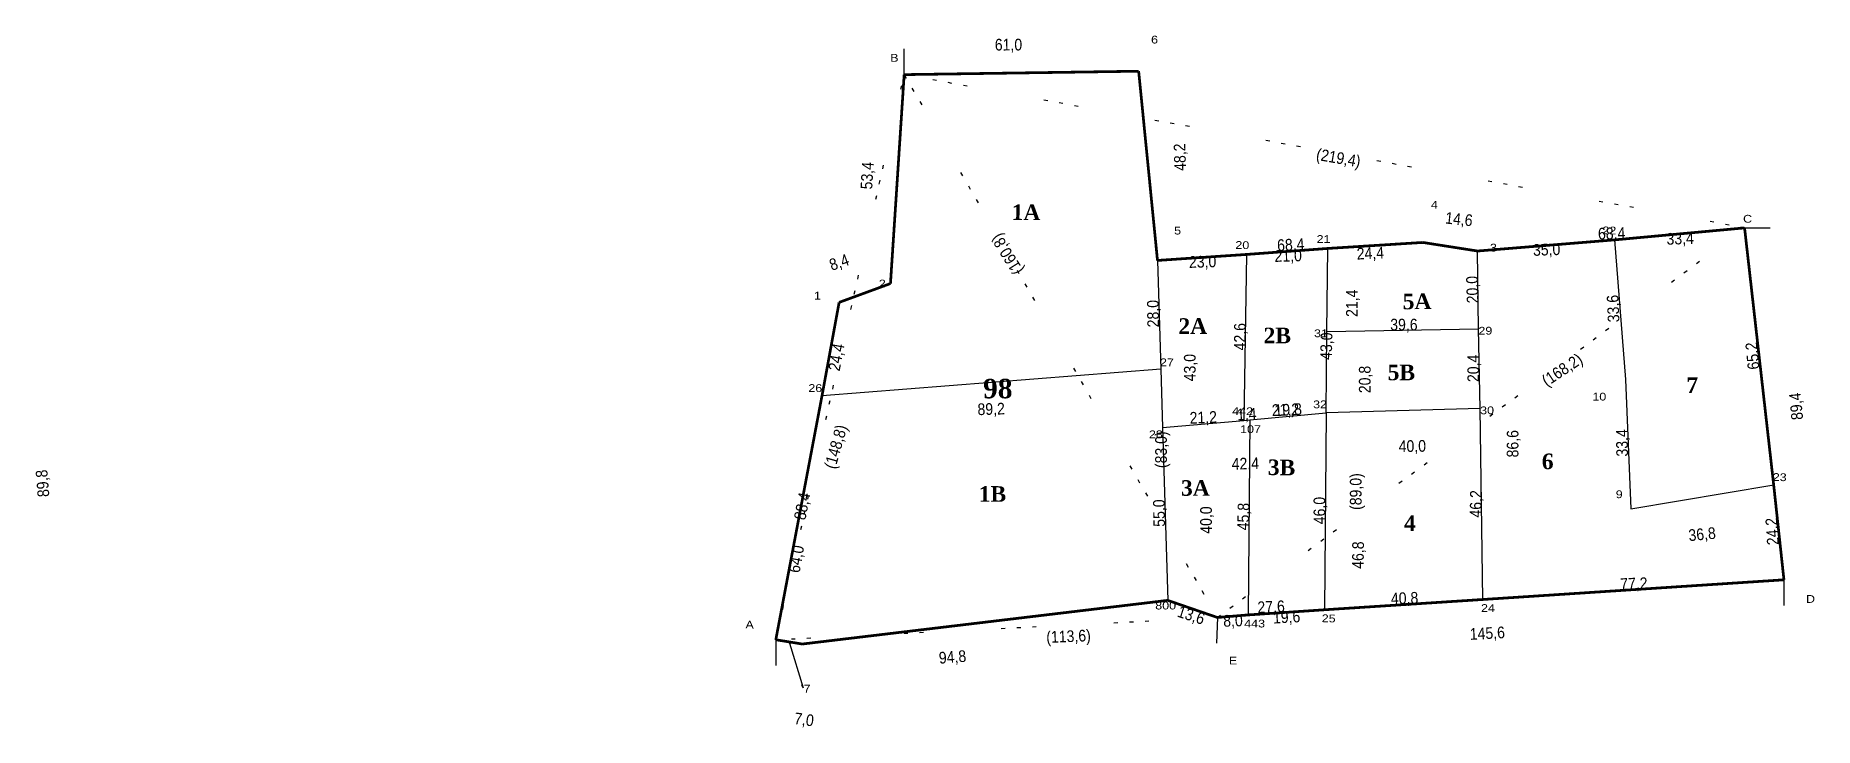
# Model space of a CAD drawing. Header units: metres. Extents: x -93 to 364, y 285 to 463.
import ezdxf
from ezdxf.enums import TextEntityAlignment as Align

# ---------------------------------------------------------------- set-up
doc = ezdxf.new("R2010")
doc.units = ezdxf.units.M
doc.linetypes.add('CHAINLINE', pattern=[29, -10, 1, -3, 1, -3, 1, -10])
doc.layers.add('BOUNDARY', color=1, linetype='Continuous', lineweight=100)
for name, color, linetype in [('BOUNDARY_DIMENSIONS', 220, 'Continuous'), ('CHAIN_LINES', 251, 'CHAINLINE'), ('CHAINLINE_DIMENSIONS', 251, 'Continuous'), ('DIMENSIONS', 200, 'Continuous'), ('SEPARATION_LINE', 7, 'Continuous'), ('STONES', 7, 'Continuous'), ('SUBDIVISION', 130, 'Continuous'), ('SUBDIVISION_LINES', 3, 'Continuous'), ('SURVEY_NUMBER', 1, 'Continuous')]:
    doc.layers.add(name, color=color, linetype=linetype)
doc.styles.add('TIMES_NEW_ROMAN', font='timesbd.ttf')

msp = doc.modelspace()

# ---------------------------------------------------------------- linework, layer by layer
at = {"layer": 'BOUNDARY', "const_width": 0.7}
for points in [[(126.209398, 399.296632), (129.72743, 452.94662)], [(129.72743, 452.94662), (189.973728, 453.826128)], [(189.973728, 453.826128), (194.81102199999998, 405.23331099999996)], [(312.22533999999996, 410.510359), (345.646644, 413.588637)], [(345.646644, 413.588637), (353.122462, 347.625537)], [(194.81102199999998, 405.23331099999996), (217.67822999999999, 406.77245)], [(217.67822999999999, 406.77245), (238.566545, 408.31158899999997)], [(238.566545, 408.31158899999997), (262.972892, 409.850728)], [(262.972892, 409.850728), (277.04501999999997, 407.651958)], [(277.04501999999997, 407.651958), (312.22533999999996, 410.510359)], [(113.01677799999999, 394.459338), (126.209398, 399.296632)], [(108.619238, 370.49274499999996), (113.01677799999999, 394.459338)], [(96.74588, 307.82779999999997), (108.619238, 370.49274499999996)], [(353.122462, 347.625537), (355.760986, 323.21918999999997)], [(355.760986, 323.21918999999997), (278.364282, 318.162019)], [(197.449546, 317.942142), (103.562067, 306.728415)], [(210.20241199999998, 313.544602), (197.449546, 317.942142)], [(237.68703699999998, 315.52349499999997), (218.11798399999998, 314.204233)], [(278.364282, 318.162019), (237.68703699999998, 315.52349499999997)], [(218.11798399999998, 314.204233), (210.20241199999998, 313.544602)], [(103.562067, 306.728415), (96.74588, 307.82779999999997)]]:
    msp.add_lwpolyline(points, dxfattribs=at)
at = {"layer": 'CHAIN_LINES', "linetype": 'CHAINLINE'}
for points in [[(96.74588, 307.82779999999997), (129.72743, 452.94662)], [(129.72743, 452.94662), (210.20241199999998, 313.544602)], [(345.646644, 413.588637), (129.72743, 452.94662)], [(210.20241199999998, 313.544602), (345.646644, 413.588637)], [(355.760986, 323.21918999999997), (345.646644, 413.588637)], [(210.20241199999998, 313.544602), (355.760986, 323.21918999999997)], [(96.74588, 307.82779999999997), (210.20241199999998, 313.544602)]]:
    msp.add_lwpolyline(points, dxfattribs=at)
at = {"layer": 'SEPARATION_LINE'}
for points in [[(129.72743, 452.94662), (129.72743, 459.54292999999996)], [(345.646644, 413.588637), (352.242954, 413.588637)], [(355.760986, 323.21918999999997), (355.760986, 316.62288)], [(210.20241199999998, 313.544602), (209.98253499999998, 306.948292)], [(96.74588, 307.82779999999997), (96.74588, 301.23149)]]:
    msp.add_lwpolyline(points, dxfattribs=at)
at = {"layer": 'SUBDIVISION_LINES'}
for points in [[(217.67822999999999, 406.77245), (217.018599, 364.116312)], [(238.346668, 386.98352), (238.566545, 408.31158899999997)], [(277.26489699999996, 387.643151), (277.04501999999997, 407.651958)], [(312.22533999999996, 410.510359), (315.083741, 374.670408)], [(194.81102199999998, 405.23331099999996), (195.69053, 377.30893199999997)], [(238.126791, 366.09520499999996), (238.346668, 386.98352)], [(238.346668, 386.98352), (277.26489699999996, 387.643151)], [(277.704651, 367.19459), (277.26489699999996, 387.643151)], [(195.69053, 377.30893199999997), (108.619238, 370.49274499999996)], [(195.69053, 377.30893199999997), (196.130284, 362.35729599999996)], [(315.083741, 374.670408), (316.403003, 341.468981)], [(218.557738, 364.336189), (238.126791, 366.09520499999996)], [(238.126791, 366.09520499999996), (237.68703699999998, 315.52349499999997)], [(277.704651, 367.19459), (238.126791, 366.09520499999996)], [(278.364282, 318.162019), (277.704651, 367.19459)], [(196.130284, 362.35729599999996), (217.018599, 364.116312)], [(196.130284, 362.35729599999996), (197.449546, 317.942142)], [(217.018599, 364.116312), (218.557738, 364.336189)], [(218.557738, 364.336189), (218.11798399999998, 314.204233)], [(316.403003, 341.468981), (353.122462, 347.625537)], [(100.26391199999999, 306.948292), (103.781944, 295.514688)], [(103.562067, 296.17431899999997), (103.34218999999999, 296.17431899999997)], [(103.34218999999999, 296.17431899999997), (103.781944, 295.514688)], [(103.781944, 295.514688), (103.562067, 296.17431899999997)]]:
    msp.add_lwpolyline(points, dxfattribs=at)

# ---------------------------------------------------------------- texts
at = {"layer": 'BOUNDARY_DIMENSIONS', "width": 0.9}
for s, rotation, p in [('61,0', 0.29841281999488256, (156.52824075085448, 460.6477904526367)), ('48,2', 91.52752544221293, (200.5542081663818, 431.7416815831909)), ('53,4', 86.8636416316674, (120.20125629095459, 427.0110247073364)), ('14,6', -5.988148375775512, (272.27698779180906, 415.84896558148193)), ('68,4', 1.7149301955265475, (311.4964472081909, 412.1891220422363)), ('8,4', 18.98762408787017, (113.01347997920226, 404.7737621651001)), ('68,4', 2.9780206519497523, (229.05686475, 409.2933457098999)), ('89,4', 95.40379136024971, (358.8722509180908, 367.7673652905273)), ('89,8', 94.63546342690265, (-91.66232483361816, 347.9751339146728)), ('13,6', -17.95616515262674, (203.47527491659545, 314.1558530814819)), ('19,6', 3.1033593217433726, (227.98276345776367, 313.65892891424556)), ('8,0', 1.6971561896002842, (214.2063702911682, 312.7365567090454)), ('145,6', 2.9984671396944584, (279.5516231680908, 309.5186546668091)), ('94,8', 4.262611122790051, (142.1471791241455, 303.42146975128173)), ('7,0', -7.495857639729858, (104.01831110398864, 287.3638594197998))]:
    msp.add_text(s, height=3, rotation=rotation, dxfattribs=at).set_placement(p, align=Align.MIDDLE_CENTER)
at = {"layer": 'CHAINLINE_DIMENSIONS', "width": 0.9}
for s, rotation, p in [('(219,4)', -10.007979801441339, (241.3117061241455, 431.5767738331909)), ('(160,8)', 122.0053832080835, (156.1511457909546, 406.8175285426636)), ('(168,2)', 33.690067525979785, (298.76886491595457, 377.1605177090454)), ('(148,8)', 74.05460409907714, (112.1339686241455, 357.40127325128174)), ('(83,0)', 90, (195.71691416638183, 356.62840237542724)), ('(89,0)', 90, (245.73893166638183, 345.8786126245727)), ('(113,6)', 2.3859440303888126, (171.95041004159546, 308.7227010004272))]:
    msp.add_text(s, height=3, rotation=rotation, dxfattribs=at).set_placement(p, align=Align.MIDDLE_CENTER)
at = {"layer": 'DIMENSIONS', "width": 0.9}
for s, rotation, p in [('33,4', 2.0333156694143883, (329.09761179437254, 410.87206095947266)), ('21,0', 1.6000247151477376, (228.3862425840454, 406.44923725170895)), ('24,4', 2.587878507405314, (249.50322483276366, 407.09897754437253)), ('35,0', 2.021364940356016, (294.78799612542724, 408.0224502081909)), ('23,0', 1.6090089060473984, (206.3985425840454, 404.910098251709)), ('21,4', 90, (244.75058562499999, 394.2361596241455)), ('20,0', 91.54815769897796, (275.7037756680908, 397.7355106680908)), ('28,0', 90.75384833307078, (193.6621633329773, 391.5657491646728)), ('33,6', 92.3532968661083, (311.86914033361813, 392.86522974999997)), ('42,6', 90, (215.97747791574096, 385.6389742922363)), ('43,0', 88.430645195251, (238.17297000128173, 383.21702591638183)), ('65,2', 95.55297103303681, (347.6541220836181, 380.7159250413818)), ('24,4', 79.42647658143908, (112.30987089515685, 380.38939749700927)), ('43,0', 90, (203.10917783276366, 377.69920562286376)), ('20,4', 90, (275.93574429266357, 377.51561691680905)), ('20,8', 90, (248.06083224957274, 374.65721591680904)), ('89,2', 1.6748379905292097, (152.07352387350463, 367.10114495904537)), ('21,2', 2.3579059707169034, (206.5821380002136, 364.9298595840454)), ('1,4', 3.283862287906357, (217.7298978741455, 365.75768628967285)), ('21,2', 2.3579059707169034, (227.69032329010008, 366.9087525840454)), ('19,8', 2.7758034487831305, (228.39723375, 366.91534191552734)), ('86,6', 90, (286.04788537542726, 358.158751126709)), ('33,4', 90.77422016492807, (314.15036420861816, 358.3808290439453)), ('40,0', 0.8769077414306452, (260.28708854010006, 357.56946895690913)), ('42,4', 1.2801395596049208, (217.3890912081909, 353.07409550170894)), ('88,4', 79.14358665193775, (103.50929531217956, 342.1418040831909)), ('55,0', 90.75384833307078, (195.20899883319092, 340.35090162371824)), ('45,8', 88.45184230102204, (216.84049245669556, 339.4549135848999)), ('46,0', 90, (236.41395400128172, 341.0006419163818)), ('46,2', 89.22577983507195, (276.584384126709, 342.72008166680905)), ('40,0', 90, (207.28684083276366, 338.56109962286376)), ('24,2', 93.91824886406737, (352.71129308361816, 335.6334502512817)), ('36,8', 5.440332031005506, (334.73084604052735, 334.9540244163818)), ('64,0', 80.03619581009283, (101.98005372962952, 328.5643993331909)), ('46,8', 89.22577983507195, (246.30841900128172, 329.5626495021362)), ('40,8', 1.9091524329963763, (258.2928159598999, 318.51161591467286)), ('77,2', 2.317062385871327, (317.200057125, 322.23743329010006)), ('27,6', 2.617413363264434, (223.99749283276367, 316.2941649586181))]:
    msp.add_text(s, height=3, rotation=rotation, dxfattribs=at).set_placement(p, align=Align.MIDDLE_CENTER)
msp.add_text('39,6', height=3, dxfattribs=at).set_placement((258.1235063754272, 388.7579290004272), align=Align.MIDDLE_CENTER)
at = {"layer": 'STONES', "width": 1.2}
for s, rotation, p in [('9', -180, (194.0579459590454, 461.94286920349117)), ('C', -0.8550973962667232, (346.41621349999997, 415.9281315008545)), ('22', -0.9710219310791666, (310.90387708276364, 412.922403248291)), ('20', -0.9963478965049255, (216.60523587649536, 409.17240262371826)), ('29', 0.5208563745019584, (279.0469957905273, 387.18470262371824)), ('27', -0.5115558665870411, (197.23956641744994, 379.061345248291)), ('26', -0.5025816667210311, (106.88990418717955, 372.4529436237182)), ('442', -0.6510603802294862, (216.67449095819092, 366.528356248291)), ('32', 0.5305013166738103, (236.587652, 368.27528062371823)), ('30', 0.48969559312922417, (279.49225208361815, 366.73614162371825)), ('23', -1.5343414997007685, (354.67589354180905, 349.5857356237182)), ('24', -0.4982116126136419, (279.71871841510006, 315.956646248291)), ('A', -0.6095065766751959, (90.02313804095459, 311.7086344180908)), ('25', -1.548157698977968, (238.7941117901001, 313.30603062371824))]:
    msp.add_text(s, height=2, rotation=rotation, dxfattribs=at).set_placement(p, align=Align.MIDDLE_CENTER)
for s, p in [('B', (127.21423079031372, 457.2672084180908)), ('4', (265.94453287585446, 419.5066216237182)), ('5', (199.98033241723633, 412.8982199991455)), ('21', (237.4715484142456, 410.723633248291)), ('3', (281.1193338314819, 408.51277162371827)), ('2', (124.10847487542723, 399.290029248291)), ('1', (107.43629866638183, 396.1996596237182)), ('31', (236.81411833148192, 386.52507162371825)), ('10', (308.32582462585447, 370.25417362371826)), ('28', (194.39655841787717, 360.57958562371823)), ('107', (218.71935108425902, 361.89884762371827)), ('9', (313.4379648758545, 345.18819562371823)), ('800', (196.91084466595458, 316.60418562371825)), ('D', (362.5870637073364, 318.3049444180908)), ('443', (219.76926241723632, 311.98676862371826)), ('E', (214.23165399893188, 302.47380041809083)), ('7', (104.77908700021362, 295.2761166237182))]:
    msp.add_text(s, height=2, dxfattribs=at).set_placement(p, align=Align.MIDDLE_CENTER)
at = {"layer": 'SUBDIVISION', "style": 'TIMES_NEW_ROMAN'}
for s, rotation, p in [('1A', -0.4583564580004315, (161.03571254074095, 417.60799500170896)), ('5A', 0.8680514497455425, (261.4876217913818, 394.72759491851804)), ('3B', -1.0139787227853019, (226.68768470690918, 352.0857360401001)), ('9', -180, (295.05185120947266, 353.6248750401001))]:
    msp.add_text(s, height=4, rotation=rotation, dxfattribs=at).set_placement(p, align=Align.MIDDLE_CENTER)
for s, p in [('2A', (203.87654641552734, 388.378633123291)), ('2B', (225.5850050411682, 385.959986123291)), ('5B', (257.4704647069092, 376.477803918518)), ('7', (332.19895916467283, 373.192841001709)), ('3A', (204.53947879138184, 346.8086880401001)), ('1B', (152.40114516638184, 345.26846200170894)), ('4', (259.63734824743653, 337.792644001709))]:
    msp.add_text(s, height=4, dxfattribs=at).set_placement(p, align=Align.MIDDLE_CENTER)
at = {"layer": 'SURVEY_NUMBER', "style": 'TIMES_NEW_ROMAN'}
msp.add_text('98', height=5, dxfattribs=at).set_placement((153.77647687500001, 372.33312783660887), align=Align.MIDDLE_CENTER)

doc.saveas('drawing.dxf')
